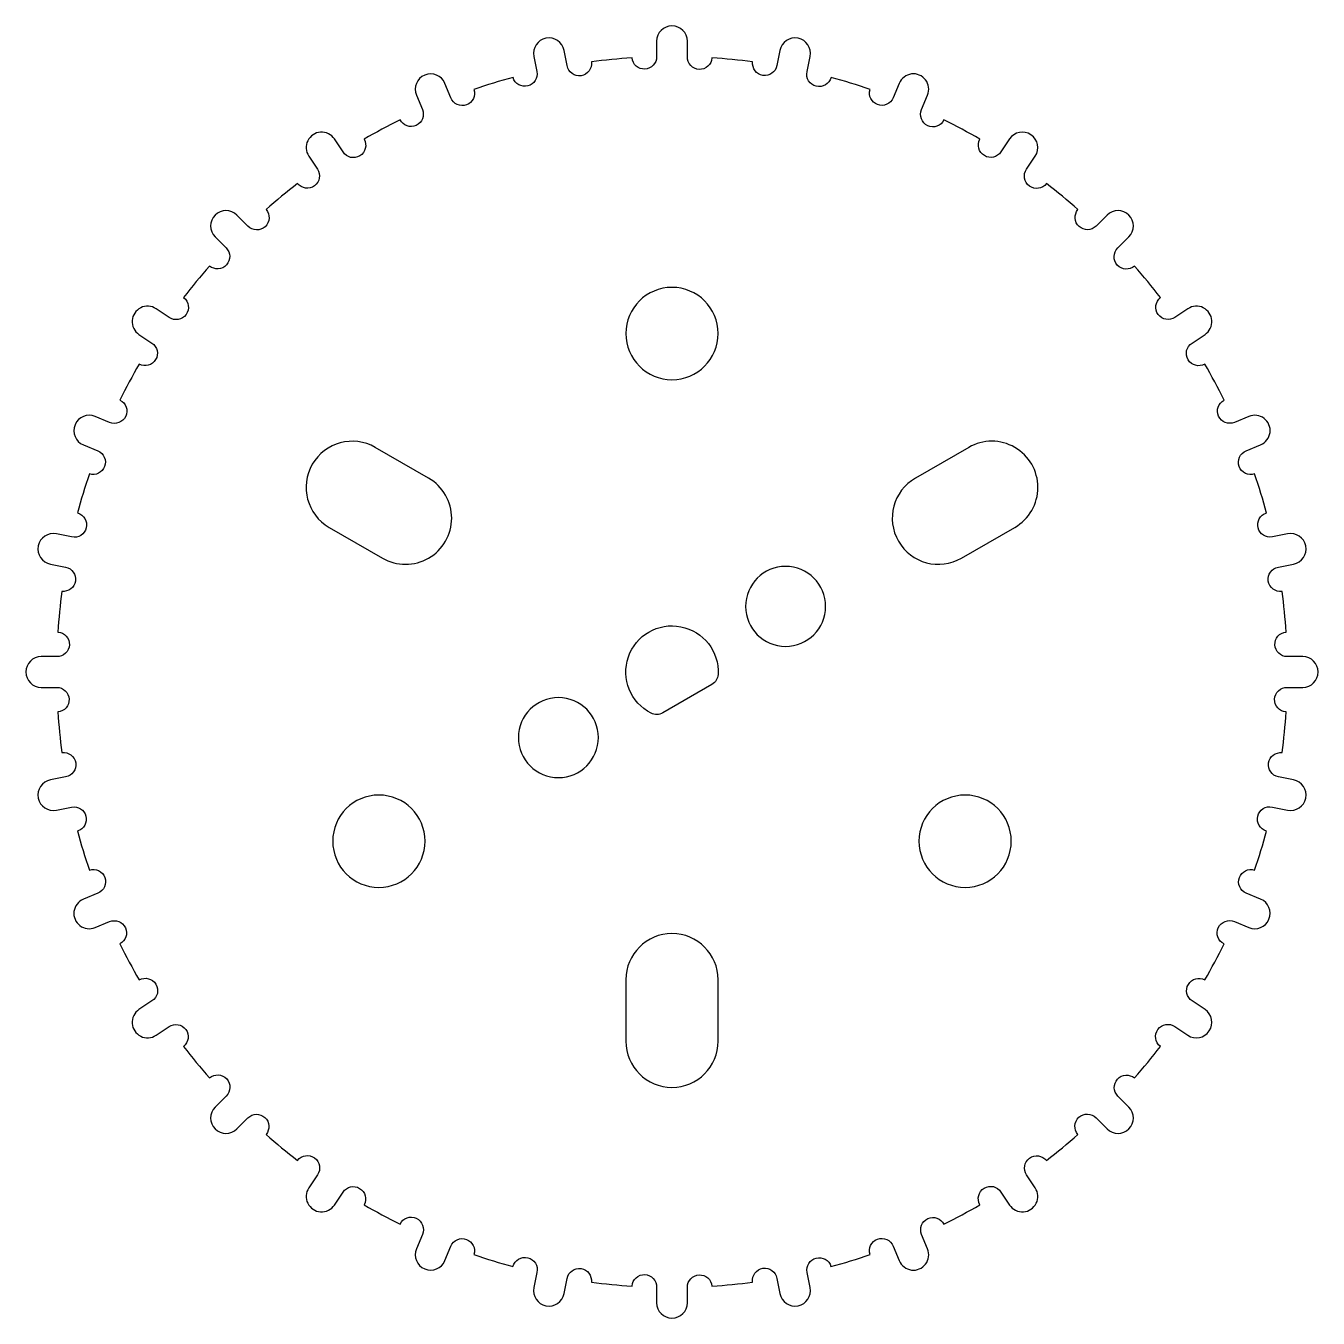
# Model space of a CAD drawing. Header units: millimetres. Extents: x -21 to 21, y -21 to 21.
import ezdxf

# ---------------------------------------------------------------- set-up
doc = ezdxf.new("R2010")
doc.units = ezdxf.units.MM
doc.layers.get('0').update_dxf_attribs({"linetype": 'CONTINUOUS'})

msp = doc.modelspace()

# ---------------------------------------------------------------- linework, layer by layer
for points in [[(13.784, -14.491), (14.142, -14.849, 1), (14.849, -14.142), (14.491, -13.784, -0.955998), (15.03, -13.194, 0.016598), (15.873, -12.168, -0.9802), (16.346, -11.524), (16.767, -11.805, 1), (17.323, -10.973), (16.902, -10.692, -0.955998), (17.316, -10.008, 0.016598), (17.941, -8.838, -0.9802), (18.28, -8.113), (18.748, -8.307, 1), (19.131, -7.383), (18.663, -7.189, -0.955998), (18.935, -6.438, 0.016598), (19.321, -5.168, -0.9802), (19.512, -4.391), (20.009, -4.49, 1), (20.204, -3.509), (19.707, -3.41, -0.955998), (19.828, -2.62, 0.016598), (19.958, -1.299, -0.9802), (19.994, -0.5), (20.5, -0.5, 1), (20.5, 0.5), (19.994, 0.5, -0.955998), (19.958, 1.298, 0.016598), (19.828, 2.619, -0.9802), (19.707, 3.41), (20.204, 3.509, 1), (20.009, 4.49), (19.512, 4.391, -0.955998), (19.321, 5.167, 0.016598), (18.936, 6.437, -0.9802), (18.663, 7.189), (19.131, 7.383, 1), (18.748, 8.307), (18.28, 8.113, -0.955998), (17.942, 8.837, 0.016598), (17.316, 10.008, -0.9802), (16.902, 10.692), (17.323, 10.973, 1), (16.767, 11.805), (16.346, 11.524, -0.955998), (15.873, 12.168, 0.016598), (15.031, 13.194, -0.9802), (14.491, 13.784), (14.849, 14.142, 1), (14.142, 14.849), (13.784, 14.491, -0.955998), (13.194, 15.03, 0.016598), (12.168, 15.873, -0.9802), (11.524, 16.346), (11.805, 16.767, 1), (10.973, 17.323), (10.692, 16.902, -0.955998), (10.008, 17.316, 0.016598), (8.838, 17.941, -0.9802), (8.113, 18.28), (8.307, 18.748, 1), (7.383, 19.131), (7.189, 18.663, -0.955998), (6.438, 18.935, 0.016598), (5.168, 19.321, -0.9802), (4.391, 19.512), (4.49, 20.009, 1), (3.509, 20.204), (3.41, 19.707, -0.955998), (2.62, 19.828, 0.016598), (1.299, 19.958, -0.9802), (0.5, 19.994), (0.5, 20.5, 1), (-0.5, 20.5), (-0.5, 19.994, -0.955998), (-1.298, 19.958, 0.016598), (-2.619, 19.828, -0.9802), (-3.41, 19.707), (-3.509, 20.204, 1), (-4.49, 20.009), (-4.391, 19.512, -0.955998), (-5.167, 19.321, 0.016598), (-6.437, 18.936, -0.9802), (-7.189, 18.663), (-7.383, 19.131, 1), (-8.307, 18.748), (-8.113, 18.28, -0.955998), (-8.837, 17.942, 0.016598), (-10.008, 17.316, -0.9802), (-10.692, 16.902), (-10.973, 17.323, 1), (-11.805, 16.767), (-11.524, 16.346, -0.955998), (-12.168, 15.873, 0.016598), (-13.194, 15.031, -0.9802), (-13.784, 14.491), (-14.142, 14.849, 1), (-14.849, 14.142), (-14.491, 13.784, -0.955998), (-15.03, 13.194, 0.016598), (-15.873, 12.168, -0.9802), (-16.346, 11.524), (-16.767, 11.805, 1), (-17.323, 10.973), (-16.902, 10.692, -0.955998), (-17.316, 10.008, 0.016598), (-17.941, 8.838, -0.9802), (-18.28, 8.113), (-18.748, 8.307, 1), (-19.131, 7.383), (-18.663, 7.189, -0.955998), (-18.935, 6.438, 0.016598), (-19.321, 5.168, -0.9802), (-19.512, 4.391), (-20.009, 4.49, 1), (-20.204, 3.509), (-19.707, 3.41, -0.955998), (-19.828, 2.62, 0.016598), (-19.958, 1.299, -0.9802), (-19.994, 0.5), (-20.5, 0.5, 1), (-20.5, -0.5), (-19.994, -0.5, -0.955998), (-19.958, -1.298, 0.016598), (-19.828, -2.619, -0.9802), (-19.707, -3.41), (-20.204, -3.509, 1), (-20.009, -4.49), (-19.512, -4.391, -0.955998), (-19.321, -5.167, 0.016598), (-18.936, -6.437, -0.9802), (-18.663, -7.189), (-19.131, -7.383, 1), (-18.748, -8.307), (-18.28, -8.113, -0.955998), (-17.942, -8.837, 0.016598), (-17.316, -10.008, -0.9802), (-16.902, -10.692), (-17.323, -10.973, 1), (-16.767, -11.805), (-16.346, -11.524, -0.955998), (-15.873, -12.168, 0.016598), (-15.031, -13.194, -0.9802), (-14.491, -13.784), (-14.849, -14.142, 1), (-14.142, -14.849), (-13.784, -14.491, -0.955998), (-13.194, -15.03, 0.016598), (-12.168, -15.873, -0.9802), (-11.524, -16.346), (-11.805, -16.767, 1), (-10.973, -17.323), (-10.692, -16.902, -0.955998), (-10.008, -17.316, 0.016598), (-8.838, -17.941, -0.9802), (-8.113, -18.28), (-8.307, -18.748, 1), (-7.383, -19.131), (-7.189, -18.663, -0.955998), (-6.438, -18.935, 0.016598), (-5.168, -19.321, -0.9802), (-4.391, -19.512), (-4.49, -20.009, 1), (-3.509, -20.204), (-3.41, -19.707, -0.955998), (-2.62, -19.828, 0.016598), (-1.299, -19.958, -0.9802), (-0.5, -19.994), (-0.5, -20.5, 1), (0.5, -20.5), (0.5, -19.994, -0.955998), (1.298, -19.958, 0.016598), (2.619, -19.828, -0.9802), (3.41, -19.707), (3.509, -20.204, 1), (4.49, -20.009), (4.391, -19.512, -0.955998), (5.167, -19.321, 0.016598), (6.437, -18.936, -0.9802), (7.189, -18.663), (7.383, -19.131, 1), (8.307, -18.748), (8.113, -18.28, -0.955998), (8.837, -17.942, 0.016598), (10.008, -17.316, -0.9802), (10.692, -16.902), (10.973, -17.323, 1), (11.805, -16.767), (11.524, -16.346, -0.955998), (12.168, -15.873, 0.016598), (13.194, -15.031, -0.9802)], [(-9.41, 3.701, 1), (-7.91, 6.299), (-9.642, 7.299, 1), (-11.142, 4.701)], [(7.91, 6.299, 1), (9.41, 3.701), (11.142, 4.701, 1), (9.642, 7.299)], [(1.298, -0.405), (-0.298, -1.327, -0.253713), (-0.68, -1.337, -1.843902), (1.498, -0.08, -0.253711)], [(1.5, -10, 1), (-1.5, -10), (-1.5, -12, 1), (1.5, -12)]]:
    msp.add_lwpolyline(points, format="xyb", close=True)
at = {"extrusion": (0, 0, -1)}
for centre, radius in [((0, 11), 1.5), ((-3.691, 2.131), 1.3), ((3.691, -2.131), 1.3), ((9.526, -5.5), 1.5), ((-9.526, -5.5), 1.5)]:
    msp.add_circle(centre, radius, dxfattribs=at)

doc.saveas('drawing.dxf')
